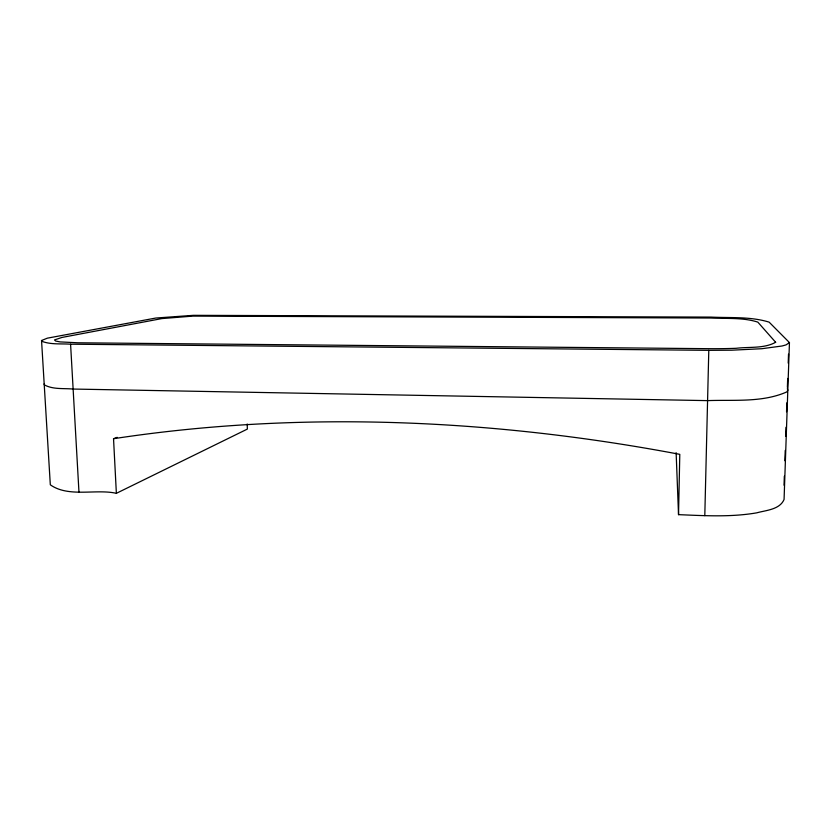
<?xml version="1.0" encoding="UTF-8"?>
<svg xmlns="http://www.w3.org/2000/svg" width="831" height="831" viewBox="0 0 831 831"><rect width="100%" height="100%" fill="white"/><g stroke="black" fill="none" stroke-linecap="round" stroke-linejoin="round"><path stroke-width="1.25" d="M678.532 514.649L679.789 454.339A1640.425 1156.877 30.4 0 0 113.535 438.716L116.371 493.323C96.167 488.69 68.454 497.769 50.317 484.795L41.55 340.513L47.325 338.175L155.833 318.034L193.363 315.333L711.076 317.099C730.335 318.044 750.549 316.393 769.122 322.137L789.45 342.59L784.069 499.483C779.738 509.663 766.057 510.255 756.729 512.841C730.896 517.298 704.574 515.719 678.532 514.649L676.133 452.718M704.802 515.646L708.791 350.329L731.706 350.194L761.788 348.719L782.044 345.997L786.001 344.907L789.45 342.59M784.028 485.211L784.339 476.194M784.869 460.748L785.222 450.444M785.7 436.275L786.012 427.269M786.542 411.812L786.853 402.796M787.383 387.36L787.684 378.417M788.214 363.105L788.515 354.162M116.371 493.323L247.368 429.076L247.191 423.997M113.546 438.737L117.15 437.335M41.55 340.513L41.664 341.229C50.722 344.803 61.016 343.515 70.583 344.19L708.791 350.329M787.331 388.638L787.809 390.279L786.832 391.91C762.297 402.755 733.825 399.628 707.576 400.625L73.128 389.053C63.634 388.15 52.852 389.666 44.292 384.826L44.168 383.818M70.583 344.19L78.955 491.91M775.655 342.279C764.032 348.75 749.115 346.693 736.183 348.293A63.686 6.139 0.7 0 1 707.783 348.677L77.854 342.788L60.061 341.905L55.635 341.022L54.493 339.931L61.961 337.438L161.837 318.585L192.844 316.112L711.159 318.024C726.626 318.824 742.945 317.359 757.82 322.116L775.655 342.279"/></g></svg>
